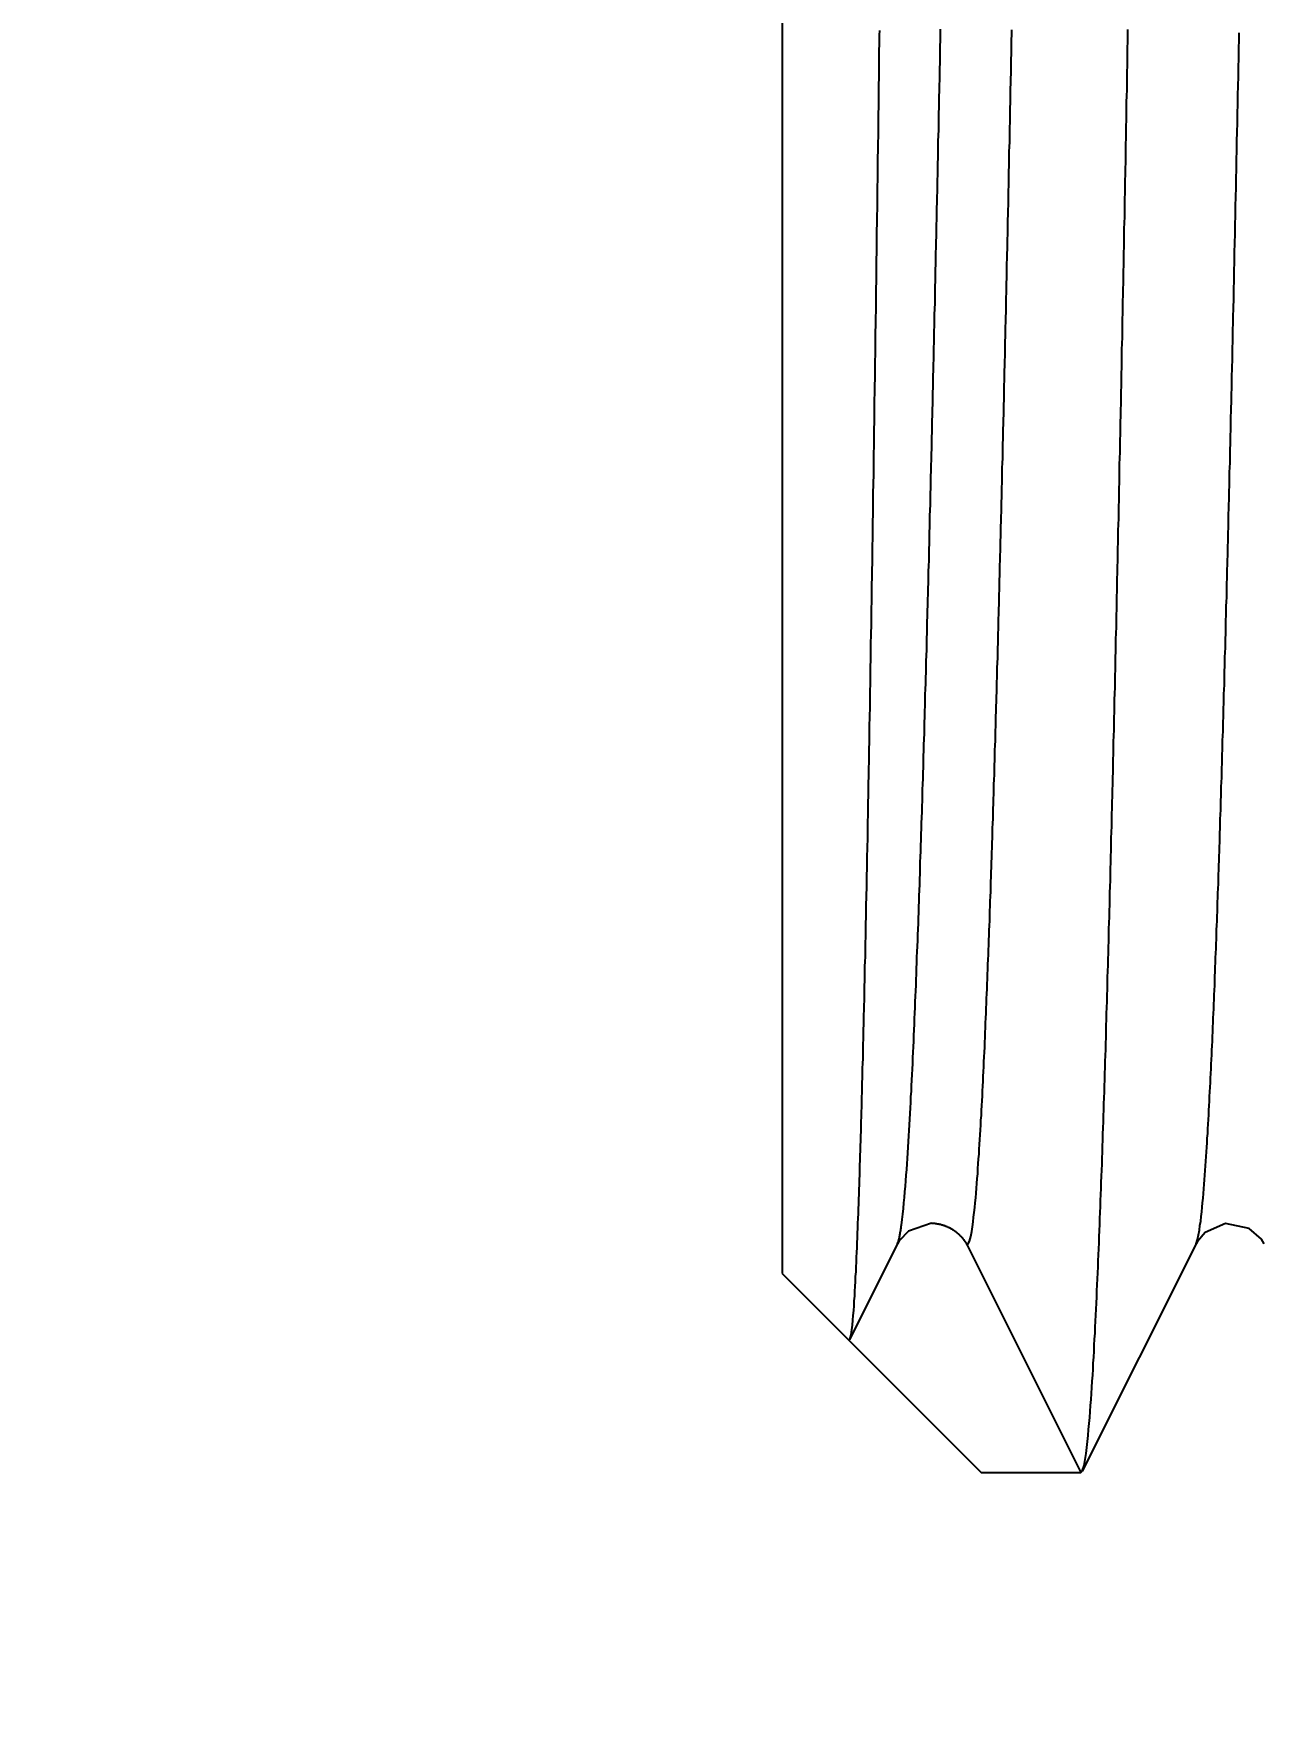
# Model space of a CAD drawing. Header units: millimetres. Extents: x 0 to 3800, y -67 to 2530.
# Drawn here: x 2208.06 to 2214.41, y 1545.24 to 1553.94 of the extents above; entities that cross this region are included whole.
import ezdxf

# ---------------------------------------------------------------- set-up
doc = ezdxf.new("R2010")
doc.units = ezdxf.units.MM
doc.layers.add('내부선 및 부속', color=4, linetype='Continuous')
doc.layers.add('치수선', color=7, linetype='Continuous')
doc.styles.add('____', font='')
doc.styles.get('____').set_extended_font_data('굴림')
doc.dimstyles.new('MSADIM', dxfattribs={"dimtxt": 33, "dimasz": 17, "dimexe": 10, "dimexo": 7.5, "dimgap": 10, "dimtad": 0, "dimtih": 1, "dimtoh": 1, "dimdec": 0, "dimzin": 1, "dimdsep": 46, "dimtxsty": '____', "dimcen": 11.25, "dimadec": 0, "dimazin": 0, "dimtfac": 1, "dimtdec": 0, "dimtix": 1, "dimtmove": 0, "dimatfit": 3, "dimfxl": 1, "dimtolj": 1, "dimtzin": 1, "dimarcsym": 0})

# ---------------------------------------------------------------- blocks, each defined once
blk = doc.blocks.new('*D47')
at = {"layer": '치수선', "color": 0, "linetype": 'Continuous', "lineweight": -2, "transparency": 16777216}
for p, q in [((2249.9547, 1877.9392), (2082.4547, 1877.9392)), ((2092.4547, 1860.9392), (2092.4547, 1705.7554)), ((2092.4547, 1504.9392), (2092.4547, 1660.123)), ((2249.9547, 1487.9392), (2082.4547, 1487.9392))]:
    blk.add_line(p, q, dxfattribs=at)
at = {"layer": '치수선', "color": 0, "linetype": 'Continuous', "transparency": 16777216}
for points in [[(2089.6213, 1860.9392), (2095.288, 1860.9392), (2092.4547, 1877.9392)], [(2089.6213, 1504.9392), (2095.288, 1504.9392), (2092.4547, 1487.9392)]]:
    blk.add_solid(points, dxfattribs=at)
at = {"layer": '치수선', "color": 0, "linetype": 'Continuous', "transparency": 16777216, "insert": (2092.4547, 1682.9392), "char_height": 25, "attachment_point": 5, "style": '____'}
blk.add_mtext('\\A1;390', dxfattribs=at)

msp = doc.modelspace()

# ---------------------------------------------------------------- linework, layer by layer
at = {"layer": '내부선 및 부속', "linetype": 'Continuous'}
for p, q in [((2211.9236, 1578.3375), (2211.9236, 1547.541)), ((2212.5178, 1547.6949), (2212.2709, 1547.2014)), ((2212.8772, 1547.687), (2213.4634, 1546.5145)), ((2214.0576, 1547.6949), (2213.4707, 1546.5218)), ((2211.9236, 1547.541), (2212.9502, 1546.5145)), ((2212.2709, 1547.2014), (2212.2658, 1547.1988)), ((2212.9502, 1546.5145), (2213.4634, 1546.5145)), ((2213.4634, 1546.5145), (2213.4707, 1546.5218))]:
    msp.add_line(p, q, dxfattribs=at)
at = {"layer": '내부선 및 부속', "linetype": 'Continuous', "flags": 128}
for points in [[(2212.4245, 1553.9532), (2212.4235, 1553.9282), (2212.4235, 1553.9032), (2212.4235, 1553.8782), (2212.4225, 1553.8532), (2212.4225, 1553.8282), (2212.4225, 1553.8032), (2212.4225, 1553.7782), (2212.4215, 1553.7532), (2212.4215, 1553.7282), (2212.4215, 1553.7032), (2212.4205, 1553.6782), (2212.4205, 1553.6532), (2212.4205, 1553.6282), (2212.4195, 1553.6032), (2212.4195, 1553.5782), (2212.4195, 1553.5532), (2212.4185, 1553.5282), (2212.4185, 1553.5032), (2212.4185, 1553.4782), (2212.4175, 1553.4532), (2212.4175, 1553.4282), (2212.4175, 1553.4032), (2212.4165, 1553.3782), (2212.4165, 1553.3532), (2212.4165, 1553.3282), (2212.4155, 1553.3032), (2212.4155, 1553.2782), (2212.4155, 1553.2532), (2212.4145, 1553.2282), (2212.4145, 1553.2032), (2212.4145, 1553.1782), (2212.4135, 1553.1532), (2212.4135, 1553.1282), (2212.4135, 1553.1032), (2212.4125, 1553.0782), (2212.4125, 1553.0532), (2212.4125, 1553.0282), (2212.4115, 1553.0032), (2212.4115, 1552.9782), (2212.4115, 1552.9522), (2212.4105, 1552.9272), (2212.4105, 1552.9022), (2212.4105, 1552.8772), (2212.4095, 1552.8522), (2212.4095, 1552.8272), (2212.4095, 1552.8022), (2212.4085, 1552.7772), (2212.4085, 1552.7522), (2212.4085, 1552.7272), (2212.4075, 1552.7022), (2212.4075, 1552.6772), (2212.4075, 1552.6522), (2212.4065, 1552.6272), (2212.4065, 1552.6022), (2212.4065, 1552.5772), (2212.4055, 1552.5522), (2212.4055, 1552.5272), (2212.4055, 1552.5022), (2212.4045, 1552.4772), (2212.4045, 1552.4522), (2212.4045, 1552.4272), (2212.4035, 1552.4022), (2212.4035, 1552.3772), (2212.4035, 1552.3522), (2212.4025, 1552.3272), (2212.4025, 1552.3022), (2212.4025, 1552.2772), (2212.4015, 1552.2522), (2212.4015, 1552.2272), (2212.4015, 1552.2022), (2212.4005, 1552.1772), (2212.4005, 1552.1522), (2212.3995, 1552.1272), (2212.3995, 1552.1022), (2212.3995, 1552.0772), (2212.3985, 1552.0522), (2212.3985, 1552.0272), (2212.3985, 1552.0022), (2212.3975, 1551.9772), (2212.3975, 1551.9522), (2212.3975, 1551.9272), (2212.3965, 1551.9022), (2212.3965, 1551.8772), (2212.3965, 1551.8522), (2212.3955, 1551.8272), (2212.3955, 1551.8022), (2212.3945, 1551.7772), (2212.3945, 1551.7522), (2212.3945, 1551.7272), (2212.3935, 1551.7022), (2212.3935, 1551.6772), (2212.3935, 1551.6772), (2212.3935, 1551.6522), (2212.3925, 1551.6272), (2212.3925, 1551.6022), (2212.3915, 1551.5772), (2212.3915, 1551.5522), (2212.3915, 1551.5272), (2212.3905, 1551.5022), (2212.3905, 1551.4772), (2212.3905, 1551.4512), (2212.3895, 1551.4262), (2212.3895, 1551.4012), (2212.3885, 1551.3762), (2212.3885, 1551.3512), (2212.3885, 1551.3262), (2212.3875, 1551.3012), (2212.3875, 1551.2762), (2212.3875, 1551.2512), (2212.3865, 1551.2262), (2212.3865, 1551.2012), (2212.3855, 1551.1762), (2212.3855, 1551.1512), (2212.3855, 1551.1262), (2212.3845, 1551.1012), (2212.3845, 1551.0762), (2212.3835, 1551.0512), (2212.3835, 1551.0262), (2212.3835, 1551.0012), (2212.3825, 1550.9762), (2212.3825, 1550.9512), (2212.3815, 1550.9262), (2212.3815, 1550.9012), (2212.3815, 1550.8762), (2212.3805, 1550.8512), (2212.3805, 1550.8262), (2212.3795, 1550.8012), (2212.3795, 1550.7762), (2212.3795, 1550.7512), (2212.3785, 1550.7262), (2212.3785, 1550.7012), (2212.3775, 1550.6762), (2212.3775, 1550.6512), (2212.3775, 1550.6262), (2212.3765, 1550.6012), (2212.3765, 1550.5762), (2212.3755, 1550.5512), (2212.3755, 1550.5262), (2212.3745, 1550.5012), (2212.3745, 1550.4762), (2212.3745, 1550.4512), (2212.3735, 1550.4262), (2212.3735, 1550.4012), (2212.3725, 1550.3762), (2212.3725, 1550.3512), (2212.3715, 1550.3262), (2212.3715, 1550.3012), (2212.3715, 1550.2762), (2212.3705, 1550.2512), (2212.3705, 1550.2262), (2212.3695, 1550.2012), (2212.3695, 1550.1762), (2212.3685, 1550.1512), (2212.3685, 1550.1262), (2212.3685, 1550.1012), (2212.3675, 1550.0762), (2212.3675, 1550.0512), (2212.3665, 1550.0262), (2212.3665, 1550.0012), (2212.3655, 1549.9762), (2212.3655, 1549.9512), (2212.3645, 1549.9262), (2212.3645, 1549.9012), (2212.3635, 1549.8762), (2212.3635, 1549.8502), (2212.3635, 1549.8252), (2212.3625, 1549.8002), (2212.3625, 1549.7752), (2212.3615, 1549.7502), (2212.3615, 1549.7252), (2212.3605, 1549.7002), (2212.3605, 1549.6752), (2212.3595, 1549.6502), (2212.3595, 1549.6252), (2212.3585, 1549.6002), (2212.3585, 1549.5752), (2212.3575, 1549.5502), (2212.3575, 1549.5252), (2212.3565, 1549.5002), (2212.3565, 1549.4752), (2212.3555, 1549.4502), (2212.3555, 1549.4252), (2212.3545, 1549.4002), (2212.3545, 1549.3752), (2212.3535, 1549.3502), (2212.3535, 1549.3252), (2212.3525, 1549.3002), (2212.3525, 1549.2752), (2212.3515, 1549.2502), (2212.3515, 1549.2252), (2212.3505, 1549.2002), (2212.3505, 1549.1752), (2212.3505, 1549.1752), (2212.3495, 1549.1502), (2212.3485, 1549.1252), (2212.3485, 1549.1002), (2212.3475, 1549.0752), (2212.3475, 1549.0502), (2212.3465, 1549.0252), (2212.3465, 1549.0002), (2212.3455, 1548.9752), (2212.3455, 1548.9502), (2212.3445, 1548.9252), (2212.3445, 1548.9002), (2212.3435, 1548.8752), (2212.3425, 1548.8502), (2212.3425, 1548.8252), (2212.3415, 1548.8002), (2212.3415, 1548.7752), (2212.3405, 1548.7502), (2212.3395, 1548.7252), (2212.3395, 1548.7002), (2212.3385, 1548.6752), (2212.3385, 1548.6502), (2212.3375, 1548.6252), (2212.3365, 1548.6002), (2212.3365, 1548.5752), (2212.3355, 1548.5502), (2212.3345, 1548.5252), (2212.3345, 1548.5002), (2212.3335, 1548.4752), (2212.3325, 1548.4502), (2212.3325, 1548.4252), (2212.3315, 1548.4002), (2212.3305, 1548.3752), (2212.3305, 1548.3502), (2212.3295, 1548.3252), (2212.3285, 1548.3002), (2212.3285, 1548.2752), (2212.3275, 1548.2502), (2212.3265, 1548.2252), (2212.3255, 1548.2002), (2212.3255, 1548.1752), (2212.3245, 1548.1502), (2212.3235, 1548.1252), (2212.3225, 1548.1002), (2212.3225, 1548.0752), (2212.3215, 1548.0502), (2212.3205, 1548.0252), (2212.3195, 1548.0002), (2212.3185, 1547.9752), (2212.3185, 1547.9502), (2212.3175, 1547.9252), (2212.3165, 1547.9002), (2212.3155, 1547.8752), (2212.3145, 1547.8502), (2212.3135, 1547.8252), (2212.3125, 1547.8002), (2212.3115, 1547.7752), (2212.3105, 1547.7502), (2212.3095, 1547.7252), (2212.3085, 1547.7002), (2212.3075, 1547.6752), (2212.3065, 1547.6502), (2212.3055, 1547.6252), (2212.3045, 1547.6002), (2212.3035, 1547.5752), (2212.3025, 1547.5502), (2212.3005, 1547.5252), (2212.2995, 1547.5002), (2212.2985, 1547.4752), (2212.2965, 1547.4502), (2212.2955, 1547.4252), (2212.2935, 1547.4002), (2212.2925, 1547.3752), (2212.2905, 1547.3502), (2212.2885, 1547.3252), (2212.2855, 1547.3002), (2212.2835, 1547.2752), (2212.2805, 1547.2502), (2212.2775, 1547.2252), (2212.2705, 1547.2012), (2212.2705, 1547.2012)], [(2212.5385, 1547.7912), (2212.5425, 1547.8192), (2212.5455, 1547.8482), (2212.5485, 1547.8772), (2212.5515, 1547.9052), (2212.5545, 1547.9342), (2212.5565, 1547.9632), (2212.5595, 1547.9922), (2212.5615, 1548.0202), (2212.5635, 1548.0492), (2212.5655, 1548.0782), (2212.5675, 1548.1072), (2212.5695, 1548.1352), (2212.5715, 1548.1642), (2212.5735, 1548.1932), (2212.5745, 1548.2222), (2212.5765, 1548.2512), (2212.5785, 1548.2792), (2212.5795, 1548.3082), (2212.5815, 1548.3372), (2212.5835, 1548.3662), (2212.5845, 1548.3952), (2212.5865, 1548.4232), (2212.5875, 1548.4522), (2212.5895, 1548.4812), (2212.5905, 1548.5102), (2212.5925, 1548.5392), (2212.5935, 1548.5672), (2212.5945, 1548.5962), (2212.5965, 1548.6252), (2212.5975, 1548.6542), (2212.5985, 1548.6832), (2212.6005, 1548.7112), (2212.6015, 1548.7402), (2212.6025, 1548.7692), (2212.6035, 1548.7982), (2212.6055, 1548.8272), (2212.6065, 1548.8562), (2212.6075, 1548.8842), (2212.6085, 1548.9132), (2212.6095, 1548.9422), (2212.6115, 1548.9712), (2212.6125, 1549.0002), (2212.6135, 1549.0282), (2212.6145, 1549.0572), (2212.6155, 1549.0862), (2212.6165, 1549.1152), (2212.6175, 1549.1442), (2212.6185, 1549.1732), (2212.6195, 1549.2012), (2212.6215, 1549.2302), (2212.6225, 1549.2592), (2212.6235, 1549.2882), (2212.6245, 1549.3172), (2212.6255, 1549.3462), (2212.6265, 1549.3742), (2212.6275, 1549.4032), (2212.6285, 1549.4322), (2212.6295, 1549.4612), (2212.6305, 1549.4902), (2212.6315, 1549.5182), (2212.6325, 1549.5472), (2212.6335, 1549.5762), (2212.6345, 1549.6052), (2212.6355, 1549.6342), (2212.6355, 1549.6632), (2212.6365, 1549.6912), (2212.6375, 1549.7202), (2212.6385, 1549.7492), (2212.6395, 1549.7782), (2212.6405, 1549.8072), (2212.6415, 1549.8362), (2212.6425, 1549.8642), (2212.6435, 1549.8932), (2212.6445, 1549.9222), (2212.6455, 1549.9512), (2212.6465, 1549.9802), (2212.6465, 1550.0092), (2212.6475, 1550.0372), (2212.6485, 1550.0662), (2212.6495, 1550.0952), (2212.6505, 1550.1242), (2212.6515, 1550.1532), (2212.6525, 1550.1812), (2212.6525, 1550.2102), (2212.6535, 1550.2392), (2212.6545, 1550.2682), (2212.6555, 1550.2972), (2212.6565, 1550.3262), (2212.6575, 1550.3542), (2212.6575, 1550.3832), (2212.6585, 1550.4122), (2212.6595, 1550.4412), (2212.6605, 1550.4702), (2212.6615, 1550.4992), (2212.6615, 1550.5272), (2212.6625, 1550.5562), (2212.6635, 1550.5852), (2212.6645, 1550.6142), (2212.6655, 1550.6432), (2212.6655, 1550.6722), (2212.6655, 1550.6722), (2212.6665, 1550.7002), (2212.6675, 1550.7292), (2212.6685, 1550.7582), (2212.6685, 1550.7872), (2212.6695, 1550.8162), (2212.6705, 1550.8452), (2212.6715, 1550.8732), (2212.6715, 1550.9022), (2212.6725, 1550.9312), (2212.6735, 1550.9602), (2212.6745, 1550.9892), (2212.6745, 1551.0182), (2212.6755, 1551.0462), (2212.6765, 1551.0752), (2212.6775, 1551.1042), (2212.6775, 1551.1332), (2212.6785, 1551.1622), (2212.6795, 1551.1912), (2212.6805, 1551.2192), (2212.6805, 1551.2482), (2212.6815, 1551.2772), (2212.6825, 1551.3062), (2212.6825, 1551.3352), (2212.6835, 1551.3642), (2212.6845, 1551.3922), (2212.6855, 1551.4212), (2212.6855, 1551.4502), (2212.6865, 1551.4792), (2212.6875, 1551.5082), (2212.6875, 1551.5372), (2212.6885, 1551.5652), (2212.6895, 1551.5942), (2212.6895, 1551.6232), (2212.6905, 1551.6522), (2212.6915, 1551.6812), (2212.6915, 1551.7102), (2212.6925, 1551.7382), (2212.6935, 1551.7672), (2212.6945, 1551.7962), (2212.6945, 1551.8252), (2212.6955, 1551.8542), (2212.6965, 1551.8832), (2212.6965, 1551.9112), (2212.6975, 1551.9402), (2212.6985, 1551.9692), (2212.6985, 1551.9982), (2212.6995, 1552.0272), (2212.7005, 1552.0562), (2212.7005, 1552.0842), (2212.7015, 1552.1132), (2212.7025, 1552.1422), (2212.7025, 1552.1712), (2212.7035, 1552.2002), (2212.7035, 1552.2292), (2212.7045, 1552.2572), (2212.7055, 1552.2862), (2212.7055, 1552.3152), (2212.7065, 1552.3442), (2212.7075, 1552.3732), (2212.7075, 1552.4022), (2212.7085, 1552.4302), (2212.7095, 1552.4592), (2212.7095, 1552.4882), (2212.7105, 1552.5172), (2212.7115, 1552.5462), (2212.7115, 1552.5752), (2212.7125, 1552.6042), (2212.7125, 1552.6322), (2212.7135, 1552.6612), (2212.7145, 1552.6902), (2212.7145, 1552.7192), (2212.7155, 1552.7482), (2212.7165, 1552.7772), (2212.7165, 1552.8052), (2212.7175, 1552.8342), (2212.7175, 1552.8632), (2212.7185, 1552.8922), (2212.7195, 1552.9212), (2212.7195, 1552.9502), (2212.7205, 1552.9782), (2212.7215, 1553.0072), (2212.7215, 1553.0362), (2212.7225, 1553.0652), (2212.7225, 1553.0942), (2212.7235, 1553.1232), (2212.7245, 1553.1512), (2212.7245, 1553.1802), (2212.7255, 1553.2092), (2212.7255, 1553.2382), (2212.7265, 1553.2672), (2212.7275, 1553.2962), (2212.7275, 1553.3242), (2212.7285, 1553.3532), (2212.7285, 1553.3822), (2212.7295, 1553.4112), (2212.7305, 1553.4402), (2212.7305, 1553.4692), (2212.7315, 1553.4972), (2212.7315, 1553.5262), (2212.7325, 1553.5552), (2212.7325, 1553.5552), (2212.7325, 1553.5842), (2212.7335, 1553.6132), (2212.7345, 1553.6422), (2212.7345, 1553.6702), (2212.7355, 1553.6992), (2212.7355, 1553.7282), (2212.7365, 1553.7572), (2212.7375, 1553.7862), (2212.7375, 1553.8152), (2212.7385, 1553.8432), (2212.7385, 1553.8722), (2212.7395, 1553.9012), (2212.7395, 1553.9302), (2212.7405, 1553.9592)], [(2212.8775, 1547.6872), (2212.8895, 1547.7082), (2212.8955, 1547.7322), (2212.9005, 1547.7572), (2212.9045, 1547.7822), (2212.9075, 1547.8072), (2212.9105, 1547.8312), (2212.9135, 1547.8562), (2212.9165, 1547.8812), (2212.9185, 1547.9062), (2212.9215, 1547.9312), (2212.9235, 1547.9562), (2212.9255, 1547.9812), (2212.9275, 1548.0062), (2212.9295, 1548.0312), (2212.9315, 1548.0562), (2212.9325, 1548.0822), (2212.9345, 1548.1072), (2212.9365, 1548.1322), (2212.9385, 1548.1572), (2212.9395, 1548.1822), (2212.9415, 1548.2072), (2212.9425, 1548.2322), (2212.9445, 1548.2572), (2212.9455, 1548.2822), (2212.9475, 1548.3072), (2212.9485, 1548.3322), (2212.9505, 1548.3572), (2212.9515, 1548.3822), (2212.9525, 1548.4072), (2212.9545, 1548.4322), (2212.9555, 1548.4582), (2212.9565, 1548.4832), (2212.9575, 1548.5082), (2212.9595, 1548.5332), (2212.9605, 1548.5582), (2212.9615, 1548.5832), (2212.9625, 1548.6082), (2212.9635, 1548.6332), (2212.9655, 1548.6582), (2212.9665, 1548.6832), (2212.9675, 1548.7082), (2212.9685, 1548.7342), (2212.9695, 1548.7592), (2212.9705, 1548.7842), (2212.9715, 1548.8092), (2212.9725, 1548.8342), (2212.9735, 1548.8592), (2212.9745, 1548.8842), (2212.9755, 1548.9092), (2212.9765, 1548.9342), (2212.9775, 1548.9592), (2212.9785, 1548.9842), (2212.9795, 1549.0102), (2212.9805, 1549.0352), (2212.9815, 1549.0602), (2212.9825, 1549.0852), (2212.9835, 1549.1102), (2212.9845, 1549.1352), (2212.9855, 1549.1602), (2212.9865, 1549.1852), (2212.9875, 1549.2102), (2212.9885, 1549.2352), (2212.9895, 1549.2612), (2212.9905, 1549.2862), (2212.9915, 1549.3112), (2212.9925, 1549.3362), (2212.9935, 1549.3612), (2212.9935, 1549.3862), (2212.9945, 1549.4112), (2212.9955, 1549.4362), (2212.9965, 1549.4612), (2212.9975, 1549.4862), (2212.9985, 1549.5122), (2212.9995, 1549.5372), (2212.9995, 1549.5622), (2213.0005, 1549.5872), (2213.0015, 1549.6122), (2213.0025, 1549.6372), (2213.0035, 1549.6622), (2213.0045, 1549.6872), (2213.0045, 1549.7122), (2213.0055, 1549.7372), (2213.0065, 1549.7632), (2213.0075, 1549.7882), (2213.0085, 1549.8132), (2213.0085, 1549.8382), (2213.0095, 1549.8632), (2213.0105, 1549.8882), (2213.0115, 1549.9132), (2213.0115, 1549.9382), (2213.0125, 1549.9632), (2213.0135, 1549.9892), (2213.0145, 1550.0142), (2213.0155, 1550.0392), (2213.0155, 1550.0642), (2213.0165, 1550.0892), (2213.0175, 1550.1142), (2213.0185, 1550.1392), (2213.0185, 1550.1642), (2213.0195, 1550.1892), (2213.0195, 1550.1892), (2213.0205, 1550.2142), (2213.0205, 1550.2402), (2213.0215, 1550.2652), (2213.0225, 1550.2902), (2213.0235, 1550.3152), (2213.0235, 1550.3402), (2213.0245, 1550.3652), (2213.0255, 1550.3902), (2213.0255, 1550.4152), (2213.0265, 1550.4402), (2213.0275, 1550.4662), (2213.0285, 1550.4912), (2213.0285, 1550.5162), (2213.0295, 1550.5412), (2213.0305, 1550.5662), (2213.0305, 1550.5912), (2213.0315, 1550.6162), (2213.0325, 1550.6412), (2213.0325, 1550.6662), (2213.0335, 1550.6912), (2213.0345, 1550.7172), (2213.0345, 1550.7422), (2213.0355, 1550.7672), (2213.0365, 1550.7922), (2213.0365, 1550.8172), (2213.0375, 1550.8422), (2213.0385, 1550.8672), (2213.0385, 1550.8922), (2213.0395, 1550.9172), (2213.0405, 1550.9432), (2213.0405, 1550.9682), (2213.0415, 1550.9932), (2213.0425, 1551.0182), (2213.0425, 1551.0432), (2213.0435, 1551.0682), (2213.0445, 1551.0932), (2213.0445, 1551.1182), (2213.0455, 1551.1432), (2213.0465, 1551.1692), (2213.0465, 1551.1942), (2213.0475, 1551.2192), (2213.0475, 1551.2442), (2213.0485, 1551.2692), (2213.0495, 1551.2942), (2213.0495, 1551.3192), (2213.0505, 1551.3442), (2213.0515, 1551.3692), (2213.0515, 1551.3942), (2213.0525, 1551.4202), (2213.0525, 1551.4452), (2213.0535, 1551.4702), (2213.0545, 1551.4952), (2213.0545, 1551.5202), (2213.0555, 1551.5452), (2213.0555, 1551.5702), (2213.0565, 1551.5952), (2213.0575, 1551.6202), (2213.0575, 1551.6462), (2213.0585, 1551.6712), (2213.0585, 1551.6962), (2213.0595, 1551.7212), (2213.0605, 1551.7462), (2213.0605, 1551.7712), (2213.0615, 1551.7962), (2213.0615, 1551.8212), (2213.0625, 1551.8462), (2213.0635, 1551.8722), (2213.0635, 1551.8972), (2213.0645, 1551.9222), (2213.0645, 1551.9472), (2213.0655, 1551.9722), (2213.0655, 1551.9972), (2213.0665, 1552.0222), (2213.0675, 1552.0472), (2213.0675, 1552.0722), (2213.0685, 1552.0982), (2213.0685, 1552.1232), (2213.0695, 1552.1482), (2213.0705, 1552.1732), (2213.0705, 1552.1982), (2213.0715, 1552.2232), (2213.0715, 1552.2482), (2213.0725, 1552.2732), (2213.0725, 1552.2982), (2213.0735, 1552.3242), (2213.0735, 1552.3492), (2213.0745, 1552.3742), (2213.0755, 1552.3992), (2213.0755, 1552.4242), (2213.0765, 1552.4492), (2213.0765, 1552.4742), (2213.0775, 1552.4992), (2213.0775, 1552.5242), (2213.0785, 1552.5502), (2213.0785, 1552.5752), (2213.0795, 1552.6002), (2213.0805, 1552.6252), (2213.0805, 1552.6502), (2213.0815, 1552.6752), (2213.0815, 1552.7002), (2213.0815, 1552.7002), (2213.0825, 1552.7252), (2213.0825, 1552.7502), (2213.0835, 1552.7752), (2213.0835, 1552.8012), (2213.0845, 1552.8262), (2213.0845, 1552.8512), (2213.0855, 1552.8762), (2213.0865, 1552.9012), (2213.0865, 1552.9262), (2213.0875, 1552.9512), (2213.0875, 1552.9762), (2213.0885, 1553.0012), (2213.0885, 1553.0272), (2213.0895, 1553.0522), (2213.0895, 1553.0772), (2213.0905, 1553.1022), (2213.0905, 1553.1272), (2213.0915, 1553.1522), (2213.0915, 1553.1772), (2213.0925, 1553.2022), (2213.0925, 1553.2272), (2213.0935, 1553.2532), (2213.0935, 1553.2782), (2213.0945, 1553.3032), (2213.0945, 1553.3282), (2213.0955, 1553.3532), (2213.0965, 1553.3782), (2213.0965, 1553.4032), (2213.0975, 1553.4282), (2213.0975, 1553.4532), (2213.0985, 1553.4792), (2213.0985, 1553.5042), (2213.0995, 1553.5292), (2213.0995, 1553.5542), (2213.1005, 1553.5792), (2213.1005, 1553.6042), (2213.1015, 1553.6292), (2213.1015, 1553.6542), (2213.1025, 1553.6792), (2213.1025, 1553.7052), (2213.1035, 1553.7302), (2213.1035, 1553.7552), (2213.1045, 1553.7802), (2213.1045, 1553.8052), (2213.1055, 1553.8302), (2213.1055, 1553.8552), (2213.1065, 1553.8802), (2213.1065, 1553.9052), (2213.1075, 1553.9312), (2213.1075, 1553.9562)], [(2213.4705, 1546.5222), (2213.4805, 1546.5512), (2213.4855, 1546.5822), (2213.4905, 1546.6132), (2213.4945, 1546.6442), (2213.4975, 1546.6752), (2213.5005, 1546.7062), (2213.5035, 1546.7372), (2213.5065, 1546.7682), (2213.5095, 1546.7992), (2213.5115, 1546.8302), (2213.5135, 1546.8612), (2213.5165, 1546.8922), (2213.5185, 1546.9232), (2213.5205, 1546.9542), (2213.5225, 1546.9852), (2213.5245, 1547.0162), (2213.5265, 1547.0472), (2213.5275, 1547.0782), (2213.5295, 1547.1092), (2213.5315, 1547.1402), (2213.5325, 1547.1722), (2213.5345, 1547.2032), (2213.5365, 1547.2342), (2213.5375, 1547.2652), (2213.5395, 1547.2962), (2213.5405, 1547.3272), (2213.5425, 1547.3582), (2213.5435, 1547.3892), (2213.5455, 1547.4202), (2213.5465, 1547.4512), (2213.5475, 1547.4832), (2213.5495, 1547.5142), (2213.5505, 1547.5452), (2213.5525, 1547.5762), (2213.5535, 1547.6072), (2213.5545, 1547.6382), (2213.5555, 1547.6692), (2213.5575, 1547.7002), (2213.5585, 1547.7312), (2213.5595, 1547.7632), (2213.5605, 1547.7942), (2213.5615, 1547.8252), (2213.5635, 1547.8562), (2213.5645, 1547.8872), (2213.5655, 1547.9182), (2213.5665, 1547.9492), (2213.5675, 1547.9802), (2213.5685, 1548.0112), (2213.5695, 1548.0432), (2213.5715, 1548.0742), (2213.5725, 1548.1052), (2213.5735, 1548.1362), (2213.5745, 1548.1672), (2213.5755, 1548.1982), (2213.5765, 1548.2292), (2213.5775, 1548.2602), (2213.5785, 1548.2922), (2213.5795, 1548.3232), (2213.5805, 1548.3542), (2213.5815, 1548.3852), (2213.5825, 1548.4162), (2213.5835, 1548.4472), (2213.5845, 1548.4782), (2213.5855, 1548.5092), (2213.5865, 1548.5412), (2213.5875, 1548.5722), (2213.5885, 1548.6032), (2213.5895, 1548.6342), (2213.5905, 1548.6652), (2213.5915, 1548.6962), (2213.5925, 1548.7272), (2213.5935, 1548.7582), (2213.5935, 1548.7892), (2213.5945, 1548.8212), (2213.5955, 1548.8522), (2213.5965, 1548.8832), (2213.5975, 1548.9142), (2213.5985, 1548.9452), (2213.5995, 1548.9762), (2213.6005, 1549.0072), (2213.6015, 1549.0382), (2213.6015, 1549.0702), (2213.6025, 1549.1012), (2213.6035, 1549.1322), (2213.6045, 1549.1632), (2213.6055, 1549.1942), (2213.6065, 1549.2252), (2213.6075, 1549.2562), (2213.6075, 1549.2872), (2213.6085, 1549.3192), (2213.6095, 1549.3502), (2213.6105, 1549.3812), (2213.6115, 1549.4122), (2213.6125, 1549.4432), (2213.6125, 1549.4742), (2213.6135, 1549.5052), (2213.6145, 1549.5372), (2213.6155, 1549.5682), (2213.6165, 1549.5992), (2213.6165, 1549.6302), (2213.6165, 1549.6302), (2213.6175, 1549.6612), (2213.6185, 1549.6922), (2213.6195, 1549.7232), (2213.6195, 1549.7542), (2213.6205, 1549.7862), (2213.6215, 1549.8172), (2213.6225, 1549.8482), (2213.6235, 1549.8792), (2213.6235, 1549.9102), (2213.6245, 1549.9412), (2213.6255, 1549.9722), (2213.6265, 1550.0032), (2213.6265, 1550.0352), (2213.6275, 1550.0662), (2213.6285, 1550.0972), (2213.6295, 1550.1282), (2213.6295, 1550.1592), (2213.6305, 1550.1902), (2213.6315, 1550.2212), (2213.6325, 1550.2522), (2213.6325, 1550.2842), (2213.6335, 1550.3152), (2213.6345, 1550.3462), (2213.6345, 1550.3772), (2213.6355, 1550.4082), (2213.6365, 1550.4392), (2213.6375, 1550.4702), (2213.6375, 1550.5012), (2213.6385, 1550.5332), (2213.6395, 1550.5642), (2213.6395, 1550.5952), (2213.6405, 1550.6262), (2213.6415, 1550.6572), (2213.6425, 1550.6882), (2213.6425, 1550.7192), (2213.6435, 1550.7512), (2213.6445, 1550.7822), (2213.6445, 1550.8132), (2213.6455, 1550.8442), (2213.6465, 1550.8752), (2213.6465, 1550.9062), (2213.6475, 1550.9372), (2213.6485, 1550.9682), (2213.6485, 1551.0002), (2213.6495, 1551.0312), (2213.6505, 1551.0622), (2213.6505, 1551.0932), (2213.6515, 1551.1242), (2213.6525, 1551.1552), (2213.6525, 1551.1862), (2213.6535, 1551.2172), (2213.6545, 1551.2492), (2213.6545, 1551.2802), (2213.6555, 1551.3112), (2213.6565, 1551.3422), (2213.6565, 1551.3732), (2213.6575, 1551.4042), (2213.6585, 1551.4352), (2213.6585, 1551.4672), (2213.6595, 1551.4982), (2213.6605, 1551.5292), (2213.6605, 1551.5602), (2213.6615, 1551.5912), (2213.6625, 1551.6222), (2213.6625, 1551.6532), (2213.6635, 1551.6842), (2213.6635, 1551.7162), (2213.6645, 1551.7472), (2213.6655, 1551.7782), (2213.6655, 1551.8092), (2213.6665, 1551.8402), (2213.6675, 1551.8712), (2213.6675, 1551.9022), (2213.6685, 1551.9332), (2213.6695, 1551.9652), (2213.6695, 1551.9962), (2213.6705, 1552.0272), (2213.6705, 1552.0582), (2213.6715, 1552.0892), (2213.6725, 1552.1202), (2213.6725, 1552.1512), (2213.6735, 1552.1832), (2213.6745, 1552.2142), (2213.6745, 1552.2452), (2213.6755, 1552.2762), (2213.6755, 1552.3072), (2213.6765, 1552.3382), (2213.6775, 1552.3692), (2213.6775, 1552.4002), (2213.6785, 1552.4322), (2213.6785, 1552.4632), (2213.6795, 1552.4942), (2213.6805, 1552.5252), (2213.6805, 1552.5562), (2213.6815, 1552.5872), (2213.6815, 1552.6182), (2213.6825, 1552.6492), (2213.6835, 1552.6812), (2213.6835, 1552.7122), (2213.6845, 1552.7432), (2213.6845, 1552.7432), (2213.6845, 1552.7742), (2213.6855, 1552.8052), (2213.6865, 1552.8362), (2213.6865, 1552.8672), (2213.6875, 1552.8992), (2213.6875, 1552.9302), (2213.6885, 1552.9612), (2213.6895, 1552.9922), (2213.6895, 1553.0232), (2213.6905, 1553.0542), (2213.6905, 1553.0852), (2213.6915, 1553.1162), (2213.6915, 1553.1482), (2213.6925, 1553.1792), (2213.6935, 1553.2102), (2213.6935, 1553.2412), (2213.6945, 1553.2722), (2213.6945, 1553.3032), (2213.6955, 1553.3342), (2213.6955, 1553.3662), (2213.6965, 1553.3972), (2213.6975, 1553.4282), (2213.6975, 1553.4592), (2213.6985, 1553.4902), (2213.6985, 1553.5212), (2213.6995, 1553.5522), (2213.6995, 1553.5832), (2213.7005, 1553.6152), (2213.7015, 1553.6462), (2213.7015, 1553.6772), (2213.7025, 1553.7082), (2213.7025, 1553.7392), (2213.7035, 1553.7702), (2213.7035, 1553.8012), (2213.7045, 1553.8332), (2213.7045, 1553.8642), (2213.7055, 1553.8952), (2213.7065, 1553.9262), (2213.7065, 1553.9572)], [(2214.0575, 1547.6952), (2214.0655, 1547.7172), (2214.0705, 1547.7412), (2214.0745, 1547.7642), (2214.0775, 1547.7882), (2214.0815, 1547.8112), (2214.0835, 1547.8352), (2214.0865, 1547.8592), (2214.0895, 1547.8832), (2214.0915, 1547.9062), (2214.0935, 1547.9302), (2214.0955, 1547.9542), (2214.0975, 1547.9782), (2214.0995, 1548.0022), (2214.1015, 1548.0252), (2214.1035, 1548.0492), (2214.1045, 1548.0732), (2214.1065, 1548.0972), (2214.1085, 1548.1212), (2214.1095, 1548.1442), (2214.1115, 1548.1682), (2214.1125, 1548.1922), (2214.1145, 1548.2162), (2214.1155, 1548.2402), (2214.1175, 1548.2632), (2214.1185, 1548.2872), (2214.1205, 1548.3112), (2214.1215, 1548.3352), (2214.1225, 1548.3592), (2214.1235, 1548.3832), (2214.1255, 1548.4062), (2214.1265, 1548.4302), (2214.1275, 1548.4542), (2214.1285, 1548.4782), (2214.1305, 1548.5022), (2214.1315, 1548.5262), (2214.1325, 1548.5492), (2214.1335, 1548.5732), (2214.1345, 1548.5972), (2214.1355, 1548.6212), (2214.1375, 1548.6452), (2214.1385, 1548.6692), (2214.1395, 1548.6932), (2214.1405, 1548.7162), (2214.1415, 1548.7402), (2214.1425, 1548.7642), (2214.1435, 1548.7882), (2214.1445, 1548.8122), (2214.1455, 1548.8362), (2214.1465, 1548.8592), (2214.1475, 1548.8832), (2214.1485, 1548.9072), (2214.1495, 1548.9312), (2214.1505, 1548.9552), (2214.1515, 1548.9792), (2214.1525, 1549.0032), (2214.1535, 1549.0262), (2214.1545, 1549.0502), (2214.1545, 1549.0742), (2214.1555, 1549.0982), (2214.1565, 1549.1222), (2214.1575, 1549.1462), (2214.1585, 1549.1692), (2214.1595, 1549.1932), (2214.1605, 1549.2172), (2214.1615, 1549.2412), (2214.1625, 1549.2652), (2214.1625, 1549.2892), (2214.1635, 1549.3132), (2214.1645, 1549.3362), (2214.1655, 1549.3602), (2214.1665, 1549.3842), (2214.1675, 1549.4082), (2214.1685, 1549.4322), (2214.1685, 1549.4562), (2214.1695, 1549.4802), (2214.1705, 1549.5032), (2214.1715, 1549.5272), (2214.1725, 1549.5512), (2214.1725, 1549.5752), (2214.1735, 1549.5992), (2214.1745, 1549.6232), (2214.1755, 1549.6472), (2214.1765, 1549.6702), (2214.1765, 1549.6942), (2214.1775, 1549.7182), (2214.1785, 1549.7422), (2214.1795, 1549.7662), (2214.1795, 1549.7902), (2214.1805, 1549.8142), (2214.1815, 1549.8372), (2214.1825, 1549.8612), (2214.1825, 1549.8852), (2214.1835, 1549.9092), (2214.1845, 1549.9332), (2214.1855, 1549.9572), (2214.1855, 1549.9812), (2214.1865, 1550.0042), (2214.1875, 1550.0282), (2214.1875, 1550.0522), (2214.1885, 1550.0762), (2214.1885, 1550.0762), (2214.1895, 1550.1002), (2214.1905, 1550.1242), (2214.1905, 1550.1482), (2214.1915, 1550.1712), (2214.1925, 1550.1952), (2214.1925, 1550.2192), (2214.1935, 1550.2432), (2214.1945, 1550.2672), (2214.1945, 1550.2912), (2214.1955, 1550.3152), (2214.1965, 1550.3382), (2214.1975, 1550.3622), (2214.1975, 1550.3862), (2214.1985, 1550.4102), (2214.1995, 1550.4342), (2214.1995, 1550.4582), (2214.2005, 1550.4822), (2214.2015, 1550.5052), (2214.2015, 1550.5292), (2214.2025, 1550.5532), (2214.2035, 1550.5772), (2214.2035, 1550.6012), (2214.2045, 1550.6252), (2214.2045, 1550.6492), (2214.2055, 1550.6722), (2214.2065, 1550.6962), (2214.2065, 1550.7202), (2214.2075, 1550.7442), (2214.2085, 1550.7682), (2214.2085, 1550.7922), (2214.2095, 1550.8162), (2214.2105, 1550.8392), (2214.2105, 1550.8632), (2214.2115, 1550.8872), (2214.2115, 1550.9112), (2214.2125, 1550.9352), (2214.2135, 1550.9592), (2214.2135, 1550.9832), (2214.2145, 1551.0062), (2214.2155, 1551.0302), (2214.2155, 1551.0542), (2214.2165, 1551.0782), (2214.2165, 1551.1022), (2214.2175, 1551.1262), (2214.2185, 1551.1502), (2214.2185, 1551.1732), (2214.2195, 1551.1972), (2214.2195, 1551.2212), (2214.2205, 1551.2452), (2214.2215, 1551.2692), (2214.2215, 1551.2932), (2214.2225, 1551.3172), (2214.2225, 1551.3402), (2214.2235, 1551.3642), (2214.2245, 1551.3882), (2214.2245, 1551.4122), (2214.2255, 1551.4362), (2214.2255, 1551.4602), (2214.2265, 1551.4842), (2214.2265, 1551.5082), (2214.2275, 1551.5312), (2214.2285, 1551.5552), (2214.2285, 1551.5792), (2214.2295, 1551.6032), (2214.2295, 1551.6272), (2214.2305, 1551.6512), (2214.2305, 1551.6752), (2214.2315, 1551.6982), (2214.2325, 1551.7222), (2214.2325, 1551.7462), (2214.2335, 1551.7702), (2214.2335, 1551.7942), (2214.2345, 1551.8182), (2214.2345, 1551.8422), (2214.2355, 1551.8652), (2214.2365, 1551.8892), (2214.2365, 1551.9132), (2214.2375, 1551.9372), (2214.2375, 1551.9612), (2214.2385, 1551.9852), (2214.2385, 1552.0092), (2214.2395, 1552.0322), (2214.2395, 1552.0562), (2214.2405, 1552.0802), (2214.2415, 1552.1042), (2214.2415, 1552.1282), (2214.2425, 1552.1522), (2214.2425, 1552.1762), (2214.2435, 1552.2002), (2214.2435, 1552.2232), (2214.2445, 1552.2472), (2214.2445, 1552.2712), (2214.2455, 1552.2952), (2214.2455, 1552.3192), (2214.2465, 1552.3432), (2214.2465, 1552.3672), (2214.2475, 1552.3902), (2214.2475, 1552.4142), (2214.2485, 1552.4382), (2214.2495, 1552.4622), (2214.2495, 1552.4622), (2214.2495, 1552.4862), (2214.2505, 1552.5102), (2214.2505, 1552.5342), (2214.2515, 1552.5572), (2214.2515, 1552.5812), (2214.2525, 1552.6052), (2214.2525, 1552.6292), (2214.2535, 1552.6532), (2214.2535, 1552.6772), (2214.2545, 1552.7012), (2214.2545, 1552.7242), (2214.2555, 1552.7482), (2214.2555, 1552.7722), (2214.2565, 1552.7962), (2214.2565, 1552.8202), (2214.2575, 1552.8442), (2214.2575, 1552.8682), (2214.2585, 1552.8922), (2214.2585, 1552.9152), (2214.2595, 1552.9392), (2214.2595, 1552.9632), (2214.2605, 1552.9872), (2214.2605, 1553.0112), (2214.2615, 1553.0352), (2214.2615, 1553.0592), (2214.2625, 1553.0822), (2214.2625, 1553.1062), (2214.2635, 1553.1302), (2214.2635, 1553.1542), (2214.2645, 1553.1782), (2214.2645, 1553.2022), (2214.2655, 1553.2262), (2214.2655, 1553.2492), (2214.2665, 1553.2732), (2214.2665, 1553.2972), (2214.2675, 1553.3212), (2214.2675, 1553.3452), (2214.2685, 1553.3692), (2214.2685, 1553.3932), (2214.2695, 1553.4162), (2214.2695, 1553.4402), (2214.2705, 1553.4642), (2214.2705, 1553.4882), (2214.2715, 1553.5122), (2214.2715, 1553.5362), (2214.2725, 1553.5602), (2214.2725, 1553.5842), (2214.2735, 1553.6072), (2214.2735, 1553.6312), (2214.2745, 1553.6552), (2214.2745, 1553.6792), (2214.2755, 1553.7032), (2214.2755, 1553.7272), (2214.2765, 1553.7512), (2214.2765, 1553.7742), (2214.2775, 1553.7982), (2214.2775, 1553.8222), (2214.2785, 1553.8462), (2214.2785, 1553.8702), (2214.2795, 1553.8942), (2214.2795, 1553.9182), (2214.2795, 1553.9412)], [(2212.5175, 1547.6952), (2212.5175, 1547.6952), (2212.5185, 1547.6962), (2212.5185, 1547.6962), (2212.5185, 1547.6972), (2212.5195, 1547.6972), (2212.5195, 1547.6982), (2212.5195, 1547.6992), (2212.5195, 1547.6992), (2212.5205, 1547.7002), (2212.5205, 1547.7002), (2212.5205, 1547.7012), (2212.5205, 1547.7012), (2212.5205, 1547.7022), (2212.5215, 1547.7032), (2212.5215, 1547.7032), (2212.5215, 1547.7042), (2212.5215, 1547.7042), (2212.5215, 1547.7052), (2212.5225, 1547.7062), (2212.5225, 1547.7062), (2212.5225, 1547.7072), (2212.5225, 1547.7072), (2212.5225, 1547.7082), (2212.5235, 1547.7092), (2212.5235, 1547.7092), (2212.5235, 1547.7102), (2212.5235, 1547.7102), (2212.5235, 1547.7112), (2212.5245, 1547.7112), (2212.5245, 1547.7122), (2212.5245, 1547.7132), (2212.5245, 1547.7132), (2212.5245, 1547.7142), (2212.5245, 1547.7142), (2212.5245, 1547.7152), (2212.5255, 1547.7162), (2212.5255, 1547.7162), (2212.5255, 1547.7172), (2212.5255, 1547.7172), (2212.5255, 1547.7182), (2212.5255, 1547.7192), (2212.5255, 1547.7192), (2212.5265, 1547.7202), (2212.5265, 1547.7212), (2212.5265, 1547.7212), (2212.5265, 1547.7222), (2212.5265, 1547.7222), (2212.5265, 1547.7232), (2212.5265, 1547.7242), (2212.5275, 1547.7242), (2212.5275, 1547.7252), (2212.5275, 1547.7252), (2212.5275, 1547.7262), (2212.5275, 1547.7272), (2212.5275, 1547.7272), (2212.5275, 1547.7282), (2212.5275, 1547.7282), (2212.5285, 1547.7292), (2212.5285, 1547.7302), (2212.5285, 1547.7302), (2212.5285, 1547.7312), (2212.5285, 1547.7322), (2212.5285, 1547.7322), (2212.5285, 1547.7332), (2212.5285, 1547.7332), (2212.5295, 1547.7342), (2212.5295, 1547.7352), (2212.5295, 1547.7352), (2212.5295, 1547.7362), (2212.5295, 1547.7362), (2212.5295, 1547.7372), (2212.5295, 1547.7382), (2212.5295, 1547.7382), (2212.5295, 1547.7392), (2212.5305, 1547.7392), (2212.5305, 1547.7402), (2212.5305, 1547.7412), (2212.5305, 1547.7412), (2212.5305, 1547.7422), (2212.5305, 1547.7432), (2212.5305, 1547.7432), (2212.5305, 1547.7442), (2212.5315, 1547.7442), (2212.5315, 1547.7452), (2212.5315, 1547.7462), (2212.5315, 1547.7462), (2212.5315, 1547.7472), (2212.5315, 1547.7472), (2212.5315, 1547.7482), (2212.5315, 1547.7492), (2212.5315, 1547.7492), (2212.5325, 1547.7502), (2212.5325, 1547.7502), (2212.5325, 1547.7512), (2212.5325, 1547.7522), (2212.5325, 1547.7522), (2212.5325, 1547.7532), (2212.5325, 1547.7532), (2212.5325, 1547.7542), (2212.5325, 1547.7552), (2212.5325, 1547.7552), (2212.5325, 1547.7552), (2212.5335, 1547.7562), (2212.5335, 1547.7572), (2212.5335, 1547.7572), (2212.5335, 1547.7582), (2212.5335, 1547.7582), (2212.5335, 1547.7592), (2212.5335, 1547.7602), (2212.5335, 1547.7602), (2212.5335, 1547.7612), (2212.5345, 1547.7612), (2212.5345, 1547.7622), (2212.5345, 1547.7632), (2212.5345, 1547.7632), (2212.5345, 1547.7642), (2212.5345, 1547.7642), (2212.5345, 1547.7652), (2212.5345, 1547.7662), (2212.5345, 1547.7662), (2212.5345, 1547.7672), (2212.5355, 1547.7682), (2212.5355, 1547.7682), (2212.5355, 1547.7692), (2212.5355, 1547.7692), (2212.5355, 1547.7702), (2212.5355, 1547.7712), (2212.5355, 1547.7712), (2212.5355, 1547.7722), (2212.5355, 1547.7722), (2212.5355, 1547.7732), (2212.5355, 1547.7742), (2212.5365, 1547.7742), (2212.5365, 1547.7752), (2212.5365, 1547.7752), (2212.5365, 1547.7762), (2212.5365, 1547.7772), (2212.5365, 1547.7772), (2212.5365, 1547.7782), (2212.5365, 1547.7782), (2212.5365, 1547.7792), (2212.5365, 1547.7802), (2212.5365, 1547.7802), (2212.5375, 1547.7812), (2212.5375, 1547.7822), (2212.5375, 1547.7822), (2212.5375, 1547.7832), (2212.5375, 1547.7832), (2212.5375, 1547.7842), (2212.5375, 1547.7852), (2212.5375, 1547.7852), (2212.5375, 1547.7862), (2212.5375, 1547.7862), (2212.5375, 1547.7872), (2212.5385, 1547.7882), (2212.5385, 1547.7882), (2212.5385, 1547.7892), (2212.5385, 1547.7902), (2212.5385, 1547.7902), (2212.5385, 1547.7912), (2212.5385, 1547.7912)], [(2212.6935, 1547.8005), (2212.5746, 1547.7604), (2212.5265, 1547.71), (2212.5177, 1547.6948)], [(2212.6935, 1547.8002), (2212.6945, 1547.8002), (2212.6965, 1547.8002), (2212.6975, 1547.8002), (2212.6995, 1547.8002), (2212.7005, 1547.8002), (2212.7015, 1547.8002), (2212.7035, 1547.8002), (2212.7045, 1547.8002), (2212.7065, 1547.8002), (2212.7075, 1547.8002), (2212.7085, 1547.8002), (2212.7105, 1547.8002), (2212.7115, 1547.7992), (2212.7135, 1547.7992), (2212.7145, 1547.7992), (2212.7165, 1547.7992), (2212.7175, 1547.7992), (2212.7185, 1547.7992), (2212.7205, 1547.7982), (2212.7215, 1547.7982), (2212.7235, 1547.7982), (2212.7245, 1547.7982), (2212.7255, 1547.7972), (2212.7275, 1547.7972), (2212.7285, 1547.7972), (2212.7305, 1547.7972), (2212.7315, 1547.7962), (2212.7325, 1547.7962), (2212.7345, 1547.7962), (2212.7355, 1547.7962), (2212.7365, 1547.7952), (2212.7385, 1547.7952), (2212.7395, 1547.7952), (2212.7415, 1547.7942), (2212.7425, 1547.7942), (2212.7435, 1547.7942), (2212.7455, 1547.7932), (2212.7465, 1547.7932), (2212.7485, 1547.7922), (2212.7495, 1547.7922), (2212.7505, 1547.7922), (2212.7525, 1547.7912), (2212.7535, 1547.7912), (2212.7545, 1547.7902), (2212.7565, 1547.7902), (2212.7575, 1547.7892), (2212.7585, 1547.7892), (2212.7605, 1547.7882), (2212.7615, 1547.7882), (2212.7625, 1547.7872), (2212.7645, 1547.7872), (2212.7655, 1547.7862), (2212.7665, 1547.7862), (2212.7685, 1547.7852), (2212.7695, 1547.7852), (2212.7705, 1547.7842), (2212.7725, 1547.7842), (2212.7735, 1547.7832), (2212.7745, 1547.7832), (2212.7765, 1547.7822), (2212.7775, 1547.7812), (2212.7785, 1547.7812), (2212.7805, 1547.7802), (2212.7815, 1547.7802), (2212.7825, 1547.7792), (2212.7835, 1547.7782), (2212.7855, 1547.7782), (2212.7865, 1547.7772), (2212.7875, 1547.7762), (2212.7895, 1547.7762), (2212.7905, 1547.7752), (2212.7915, 1547.7742), (2212.7925, 1547.7742), (2212.7945, 1547.7732), (2212.7955, 1547.7722), (2212.7965, 1547.7712), (2212.7975, 1547.7712), (2212.7995, 1547.7702), (2212.8005, 1547.7692), (2212.8015, 1547.7682), (2212.8025, 1547.7682), (2212.8035, 1547.7672), (2212.8055, 1547.7662), (2212.8065, 1547.7652), (2212.8075, 1547.7652), (2212.8085, 1547.7642), (2212.8095, 1547.7632), (2212.8115, 1547.7622), (2212.8125, 1547.7612), (2212.8135, 1547.7602), (2212.8145, 1547.7602), (2212.8155, 1547.7592), (2212.8165, 1547.7582), (2212.8185, 1547.7572), (2212.8195, 1547.7562), (2212.8205, 1547.7552), (2212.8215, 1547.7542), (2212.8225, 1547.7532), (2212.8235, 1547.7532), (2212.8245, 1547.7522), (2212.8245, 1547.7522), (2212.8255, 1547.7512), (2212.8275, 1547.7502), (2212.8285, 1547.7492), (2212.8295, 1547.7482), (2212.8305, 1547.7472), (2212.8315, 1547.7462), (2212.8325, 1547.7452), (2212.8335, 1547.7442), (2212.8345, 1547.7432), (2212.8355, 1547.7422), (2212.8365, 1547.7412), (2212.8375, 1547.7402), (2212.8385, 1547.7392), (2212.8395, 1547.7382), (2212.8405, 1547.7372), (2212.8415, 1547.7362), (2212.8425, 1547.7352), (2212.8435, 1547.7342), (2212.8445, 1547.7332), (2212.8455, 1547.7322), (2212.8465, 1547.7312), (2212.8475, 1547.7302), (2212.8485, 1547.7292), (2212.8495, 1547.7282), (2212.8505, 1547.7272), (2212.8515, 1547.7262), (2212.8525, 1547.7252), (2212.8535, 1547.7232), (2212.8545, 1547.7222), (2212.8545, 1547.7212), (2212.8555, 1547.7202), (2212.8565, 1547.7192), (2212.8575, 1547.7182), (2212.8585, 1547.7172), (2212.8595, 1547.7162), (2212.8605, 1547.7142), (2212.8605, 1547.7132), (2212.8615, 1547.7122), (2212.8625, 1547.7112), (2212.8635, 1547.7102), (2212.8645, 1547.7092), (2212.8655, 1547.7082), (2212.8655, 1547.7062), (2212.8665, 1547.7052), (2212.8675, 1547.7042), (2212.8685, 1547.7032), (2212.8685, 1547.7022), (2212.8695, 1547.7002), (2212.8705, 1547.6992), (2212.8715, 1547.6982), (2212.8715, 1547.6972), (2212.8725, 1547.6962), (2212.8735, 1547.6942), (2212.8735, 1547.6932), (2212.8745, 1547.6922), (2212.8755, 1547.6912), (2212.8755, 1547.6892), (2212.8765, 1547.6882), (2212.8775, 1547.6872), (2212.8775, 1547.6872)], [(2214.4091, 1547.6949), (2214.3946, 1547.7184), (2214.3315, 1547.7738), (2214.209, 1547.7989), (2214.1048, 1547.7529), (2214.0643, 1547.707), (2214.0575, 1547.6948)]]:
    msp.add_lwpolyline(points, dxfattribs=at)

# ---------------------------------------------------------------- dimensions: what is measured, and where the dimension line sits
at = {"layer": '치수선', "linetype": 'Continuous'}
dim = msp.add_linear_dim(base=(2092.4547, 1487.9392), p1=(2257.4547, 1877.9392), p2=(2257.4547, 1487.9392), angle=90, dimstyle='MSADIM', override={"dimtxt": 25}, dxfattribs=at)
dim.commit()
dim.dimension.update_dxf_attribs({"geometry": '*D47', "text_midpoint": (2092.4547, 1682.9392)})

doc.saveas('drawing.dxf')
